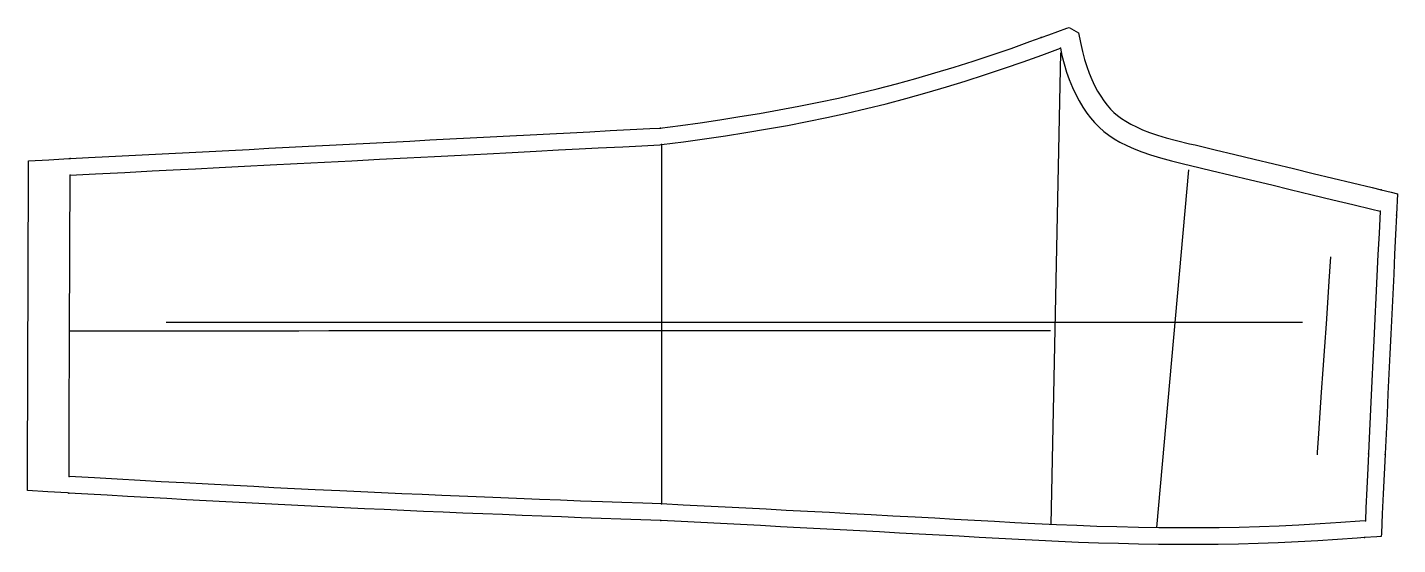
# Model space of a CAD drawing. Extents: x -3493 to -2446, y -1256 to -861.
import ezdxf

# ---------------------------------------------------------------- set-up
doc = ezdxf.new("R2010")
doc.units = 0
for name, color, linetype in [('1', 1, 'Continuous'), ('14', 3, 'Continuous'), ('4', 2, 'Continuous'), ('7', 7, 'Continuous'), ('8', 6, 'Continuous')]:
    doc.layers.add(name, color=color, linetype=linetype)

msp = doc.modelspace()

# ---------------------------------------------------------------- linework, layer by layer
at = {"layer": '1'}
msp.add_lwpolyline([(-3009.373474, -1238.018723), (-3009.268188, -1238.022308), (-3024.607925, -1237.498684), (-3039.809463, -1236.966816), (-3054.817677, -1236.426177), (-3070.276999, -1235.857055), (-3085.284493, -1235.295123), (-3100.312827, -1234.722055), (-3115.319553, -1234.13871), (-3130.370623, -1233.542715), (-3145.37632, -1232.93766), (-3160.603647, -1232.312119), (-3175.608477, -1231.68381), (-3190.682884, -1231.040125), (-3205.68666, -1230.386485), (-3220.819356, -1229.713526), (-3235.821746, -1229.031942), (-3251.292261, -1228.312574), (-3266.293203, -1227.597962), (-3281.497992, -1226.856582), (-3296.497289, -1226.108956), (-3311.515915, -1225.345466), (-3326.513807, -1224.56938), (-3341.747326, -1223.767883), (-3356.743881, -1222.966567), (-3371.769607, -1222.152454), (-3386.765065, -1221.329524), (-3401.772761, -1220.495227), (-3416.766926, -1219.650381), (-3432.260121, -1218.764238), (-3447.033366, -1217.906737), (-3461.539612, -1217.057877), (-3462.525427, -1217.00021), (-3477.577001, -1216.118284), (-3493.283081, -1215.198059), (-3493.227309, -1199.661154), (-3493.173215, -1184.60072), (-3493.118479, -1169.364073), (-3493.064384, -1154.303646), (-3493.010291, -1139.243216), (-3492.955104, -1123.880145), (-3492.901004, -1108.819696), (-3492.845966, -1093.495556), (-3492.791867, -1078.435126), (-3492.737073, -1063.190907), (-3492.682914, -1048.13049), (-3492.627889, -1032.828089), (-3492.57374, -1017.767641), (-3492.518345, -1002.366253), (-3492.46414, -987.305806), (-3492.40897, -971.989854), (-3492.377625, -963.293381), (-3476.82127, -962.489297), (-3461.518367, -961.698319), (-3460.621643, -961.651993), (-3446.521586, -960.92317), (-3431.082658, -960.125161), (-3415.827569, -959.336638), (-3400.388668, -958.538613), (-3385.129387, -957.749889), (-3369.786186, -956.956833), (-3354.347354, -956.158825), (-3339.361537, -955.384227), (-3323.922646, -954.58621), (-3308.807293, -953.804917), (-3293.368422, -953.006904), (-3278.408798, -952.233665), (-3262.471856, -951.409917), (-3247.14195, -950.61755), (-3231.702996, -949.819548), (-3216.489426, -949.033191), (-3201.050556, -948.235178), (-3185.935212, -947.453878), (-3170.496326, -946.655851), (-3155.115668, -945.860841), (-3139.676818, -945.062837), (-3124.615695, -944.284357), (-3109.17681, -943.486344), (-3094.038581, -942.703874), (-3078.599674, -941.905872), (-3063.485952, -941.12468), (-3048.047015, -940.326671), (-3032.77119, -939.53709), (-3017.784471, -938.762456), (-3009.487305, -938.333588), (-3009.990234, -938.361282), (-2994.335571, -936.29584), (-2979.358031, -934.22163), (-2964.200222, -931.989516), (-2949.081038, -929.627837), (-2933.963531, -927.135979), (-2918.868435, -924.495222), (-2903.807438, -921.681636), (-2888.675702, -918.654263), (-2873.694513, -915.442722), (-2858.931894, -912.06318), (-2844.046396, -908.432926), (-2829.337559, -904.613616), (-2814.56793, -900.537602), (-2799.895006, -896.25681), (-2785.245301, -891.769982), (-2770.705779, -887.142044), (-2756.150745, -882.356275), (-2741.773311, -877.456724), (-2727.326036, -872.355994), (-2718.763123, -869.260941), (-2712.980697, -867.170851), (-2699.094284, -862.092959), (-2697.43988, -861.48468), (-2690.153198, -865.498581), (-2688.758826, -872.981221), (-2687.204468, -879.938293), (-2685.630423, -885.910332), (-2683.968941, -891.254231), (-2682.128562, -896.352429), (-2680.095981, -901.269836), (-2677.950914, -905.843391), (-2675.67673, -910.11076), (-2673.311472, -914.03074), (-2670.85345, -917.627733), (-2668.34723, -920.861705), (-2665.747476, -923.809001), (-2663.175303, -926.359822), (-2660.469815, -928.692951), (-2657.469288, -930.938584), (-2654.087906, -933.149008), (-2650.329135, -935.304708), (-2646.045767, -937.464201), (-2641.280412, -939.577056), (-2635.944008, -941.662975), (-2629.963647, -943.725574), (-2623.209507, -945.786593), (-2615.466882, -947.876545), (-2605.57378, -950.258582), (-2601.141968, -951.250076), (-2585.881952, -954.917573), (-2570.931041, -958.512902), (-2556.090852, -962.084489), (-2541.024924, -965.713869), (-2526.023554, -969.331409), (-2510.959249, -972.967885), (-2495.870767, -976.613884), (-2480.808133, -980.256957), (-2465.992483, -983.843004), (-2459.029694, -985.529175), (-2451.395664, -987.377929), (-2446.463318, -988.572769), (-2447.229604, -1004.298783), (-2447.256165, -1004.846115), (-2447.971376, -1019.528174), (-2448.711735, -1034.75763), (-2449.443206, -1049.853223), (-2450.178921, -1065.082904), (-2450.917763, -1080.415518), (-2451.649852, -1095.645381), (-2452.377369, -1110.820622), (-2453.105437, -1126.050664), (-2453.831269, -1141.279702), (-2454.554768, -1156.509964), (-2455.284158, -1171.921394), (-2456.002154, -1187.151916), (-2456.029053, -1187.722931), (-2456.724692, -1202.539401), (-2457.437299, -1217.77016), (-2458.14809, -1233.001014), (-2458.84924, -1248.047008), (-2458.948364, -1250.175018), (-2462.452841, -1250.435723), (-2471.705475, -1251.104584), (-2477.253353, -1251.505659), (-2492.30377, -1252.539752), (-2507.433555, -1253.497212), (-2522.478175, -1254.337039), (-2537.621785, -1255.044792), (-2552.959013, -1255.611648), (-2568.113674, -1256.019848), (-2583.430538, -1256.283451), (-2598.590116, -1256.404041), (-2614.058996, -1256.394481), (-2629.218536, -1256.266435), (-2644.489488, -1256.028535), (-2659.645764, -1255.69215), (-2675.091848, -1255.249236), (-2690.242548, -1254.717348), (-2705.478554, -1254.08323), (-2720.621215, -1253.358588), (-2736.098938, -1252.547266), (-2751.235965, -1251.714821), (-2766.261571, -1250.878865), (-2781.398681, -1250.04805), (-2796.74696, -1249.214024), (-2811.884776, -1248.393457), (-2827.067985, -1247.573364), (-2842.20616, -1246.76045), (-2857.185601, -1245.960214), (-2872.324143, -1245.154849), (-2887.671236, -1244.341811), (-2902.810154, -1243.543279), (-2918.046035, -1242.743027), (-2933.185264, -1241.951101), (-2948.582476, -1241.148908), (-2963.722026, -1240.363401), (-2978.861793, -1239.581837), (-2993.757825, -1238.817042)], close=True, dxfattribs=at)
at = {"layer": '14'}
msp.add_lwpolyline([(-3008.834839, -1225.32959), (-3008.834839, -1225.32959), (-3023.127449, -1224.843372), (-3039.231604, -1224.277838), (-3053.867838, -1223.751516), (-3070.828496, -1223.128305), (-3085.900602, -1222.562993), (-3102.168938, -1221.940844), (-3119.504034, -1221.264152), (-3137.776322, -1220.53522), (-3156.856329, -1219.756344), (-3176.61455, -1218.929822), (-3191.800399, -1218.280044), (-3207.240263, -1217.605727), (-3222.879507, -1216.90784), (-3238.663498, -1216.187354), (-3254.5376, -1215.445236), (-3273.323738, -1214.542476), (-3289.183671, -1213.759696), (-3304.902206, -1212.966944), (-3320.38664, -1212.170853), (-3335.54421, -1211.378054), (-3355.08556, -1210.337575), (-3373.661094, -1209.330463), (-3391.051004, -1208.37244), (-3407.035448, -1207.479226), (-3424.704661, -1206.477798), (-3441.950996, -1205.485414), (-3461.493835, -1204.338837), (-3461.493835, -1204.338837), (-3461.432354, -1187.208158), (-3461.375262, -1171.303516), (-3461.313429, -1154.081238), (-3461.252914, -1137.229048), (-3461.197677, -1121.849364), (-3461.140496, -1105.931783), (-3461.077859, -1088.499814), (-3461.02011, -1072.432525), (-3460.96361, -1056.716009), (-3460.909306, -1041.613345), (-3460.849993, -1025.120386), (-3460.796466, -1010.23879), (-3460.73857, -994.145342), (-3460.685659, -979.439791), (-3460.667419, -974.371262), (-3460.667419, -974.371262), (-3441.252615, -973.367742), (-3418.969718, -972.215976), (-3397.84164, -971.1239), (-3381.9637, -970.303195), (-3364.844742, -969.418344), (-3346.650262, -968.477901), (-3327.545714, -967.490418), (-3307.696546, -966.464447), (-3287.26826, -965.408543), (-3266.426306, -964.331256), (-3245.336152, -963.241141), (-3224.163244, -962.146748), (-3203.073069, -961.056631), (-3182.231131, -959.979345), (-3161.802823, -958.923439), (-3141.953649, -957.897468), (-3122.849111, -956.909986), (-3104.654607, -955.969542), (-3087.535639, -955.08469), (-3071.657702, -954.263986), (-3057.186206, -953.515978), (-3038.478063, -952.548984), (-3023.865228, -951.793671), (-3010.12797, -951.083614), (-3008.831787, -951.016617), (-3008.831787, -951.016617), (-2991.992962, -948.81616), (-2975.95265, -946.564122), (-2960.063344, -944.200695), (-2944.394432, -941.735822), (-2927.728745, -938.953087), (-2912.673827, -936.276146), (-2897.569322, -933.40684), (-2882.405002, -930.318689), (-2867.282703, -927.02357), (-2852.208259, -923.516746), (-2837.187559, -919.793489), (-2822.226437, -915.849064), (-2805.862639, -911.254864), (-2791.152178, -906.885247), (-2776.841432, -902.44428), (-2761.27244, -897.42317), (-2746.872813, -892.617902), (-2732.500823, -887.675188), (-2718.255138, -882.63062), (-2704.000549, -877.410965), (-2704.000549, -877.410965), (-2702.891813, -882.991618), (-2701.325642, -889.189418), (-2699.387936, -895.583267), (-2697.373661, -901.286675), (-2694.908271, -907.346554), (-2692.35301, -912.82055), (-2689.848111, -917.558078), (-2687.036886, -922.269198), (-2683.904313, -926.88908), (-2681.037529, -930.622504), (-2677.928464, -934.210021), (-2674.568425, -937.614111), (-2670.864915, -940.866355), (-2666.987714, -943.807602), (-2662.886514, -946.523448), (-2658.590644, -949.027404), (-2653.219942, -951.771465), (-2647.66184, -954.253187), (-2641.967038, -956.495897), (-2635.217961, -958.841438), (-2627.614591, -961.167232), (-2619.252528, -963.438579), (-2610.101753, -965.66269), (-2604.741516, -966.842728), (-2588.787347, -970.676657), (-2573.741948, -974.295264), (-2558.815808, -977.88795), (-2542.520586, -981.813665), (-2528.623549, -985.165056), (-2511.795102, -989.228198), (-2495.887066, -993.073187), (-2480.548243, -996.783726), (-2466.175304, -1000.263236), (-2459.822998, -1001.801987), (-2459.821777, -1001.77681), (-2459.822998, -1001.801987), (-2460.6538, -1018.845509), (-2461.436472, -1034.960346), (-2462.228666, -1051.317956), (-2463.029781, -1067.905487), (-2463.793843, -1083.768871), (-2464.606724, -1100.693573), (-2465.335055, -1115.901901), (-2466.08615, -1131.632069), (-2466.85396, -1147.765045), (-2467.632437, -1164.181798), (-2468.415534, -1180.763295), (-2468.715057, -1187.125397), (-2469.232284, -1198.136712), (-2469.958485, -1213.642976), (-2470.644763, -1228.337473), (-2471.110229, -1238.32695), (-2471.110229, -1238.32695), (-2475.375488, -1238.6486), (-2489.865205, -1239.665941), (-2505.588717, -1240.665352), (-2521.812347, -1241.578701), (-2536.946008, -1242.304442), (-2552.023113, -1242.878046), (-2567.398791, -1243.301973), (-2582.779414, -1243.573183), (-2598.163261, -1243.701581), (-2613.548765, -1243.697074), (-2628.934208, -1243.569572), (-2644.317984, -1243.32898), (-2660.865827, -1242.95494), (-2676.241757, -1242.505144), (-2691.61334, -1241.956009), (-2706.980548, -1241.306324), (-2723.515339, -1240.496977), (-2738.874852, -1239.673327), (-2754.331247, -1238.818999), (-2769.672742, -1237.973925), (-2784.952374, -1237.13734), (-2800.122181, -1236.311455), (-2815.13405, -1235.498486), (-2832.035511, -1234.588033), (-2848.596304, -1233.700642), (-2864.744688, -1232.83962), (-2880.408992, -1232.008269), (-2897.363392, -1231.112581), (-2913.512256, -1230.263332), (-2928.753489, -1229.465228), (-2944.499512, -1228.644152), (-2960.213185, -1227.828306), (-2976.365857, -1226.993498), (-2992.216791, -1226.178405)], close=True, dxfattribs=at)
at = {"layer": '4'}
for p in [(-2718.763123, -869.260941), (-2704.000549, -877.410965), (-3009.487305, -938.333588), (-3008.831787, -951.016617), (-3460.621643, -961.651993), (-3460.667419, -974.371262), (-2459.029694, -985.529175), (-2459.822998, -1001.801987), (-2459.822998, -1001.801987), (-2447.256165, -1004.846115), (-2468.715057, -1187.125397), (-2456.029053, -1187.722931), (-3461.493835, -1204.338837), (-3461.539612, -1217.057877), (-3008.834839, -1225.32959), (-3009.268188, -1238.022308), (-2471.110229, -1238.32695), (-2471.705475, -1251.104584)]:
    msp.add_point(p, dxfattribs=at)
at = {"layer": '7'}
msp.add_line((-3387.257385, -1086.681671), (-2519.147034, -1086.681671), dxfattribs=at)
at = {"layer": '8'}
for points in [[(-2704.065552, -880.864716), (-2711.347656, -1241.083221)], [(-3008.831787, -951.016617), (-3008.831787, -968.899964), (-3008.831787, -984.450823), (-3008.831787, -1001.04662), (-3008.831787, -1017.069496), (-3008.831787, -1034.39925), (-3008.831787, -1049.597966), (-3008.831787, -1065.278794), (-3008.831787, -1081.248393), (-3008.831787, -1098.808541), (-3008.831787, -1114.752811), (-3008.831787, -1130.378551), (-3008.831787, -1145.48663), (-3008.831787, -1162.65272), (-3008.831787, -1178.442695), (-3008.831787, -1194.666065), (-3008.831787, -1209.639326), (-3008.831787, -1223.825077), (-3008.831787, -1225.32959)], [(-2606.329041, -970.297089), (-2630.534973, -1243.370514)], [(-2497.637177, -1036.616287), (-2498.909475, -1055.154614), (-2500.043713, -1071.681314), (-2501.150008, -1087.800847), (-2502.339423, -1105.131504), (-2503.552587, -1122.808208), (-2504.730127, -1139.965849), (-2505.812674, -1155.739354), (-2506.90274, -1171.622433), (-2507.896625, -1186.104074), (-2508.013153, -1187.801971)], [(-3461.080627, -1093.123474), (-3440.382136, -1093.114251), (-3422.452436, -1093.106593), (-3404.636537, -1093.099213), (-3384.004966, -1093.090924), (-3366.833822, -1093.084226), (-3348.32483, -1093.077203), (-3328.583403, -1093.069936), (-3307.714938, -1093.062505), (-3285.824909, -1093.05499), (-3263.018652, -1093.047471), (-3247.357527, -1093.042495), (-3231.367285, -1093.037577), (-3215.079196, -1093.03274), (-3198.524423, -1093.028008), (-3181.734234, -1093.023404), (-3164.739899, -1093.018953), (-3147.572579, -1093.014678), (-3130.263543, -1093.010602), (-3112.844063, -1093.00675), (-3095.345296, -1093.003146), (-3077.798514, -1092.999812), (-3068.361646, -1092.99814), (-3042.035628, -1092.993935), (-3024.54803, -1092.991493), (-3007.155072, -1092.989324), (-2989.894649, -1092.987415), (-2972.804579, -1092.985751), (-2955.922644, -1092.98432), (-2939.286848, -1092.983108), (-2922.934973, -1092.9821), (-2906.904807, -1092.981284), (-2891.234345, -1092.980645), (-2875.961372, -1092.980171), (-2861.123682, -1092.979846), (-2839.766329, -1092.979612), (-2819.601389, -1092.979639), (-2800.756743, -1092.979882), (-2783.360048, -1092.980294), (-2767.53917, -1092.98083), (-2749.116643, -1092.981656), (-2734.025505, -1092.98251), (-2718.297533, -1092.983605), (-2711.645813, -1092.984161)]]:
    msp.add_lwpolyline(points, dxfattribs=at)

doc.saveas('drawing.dxf')
